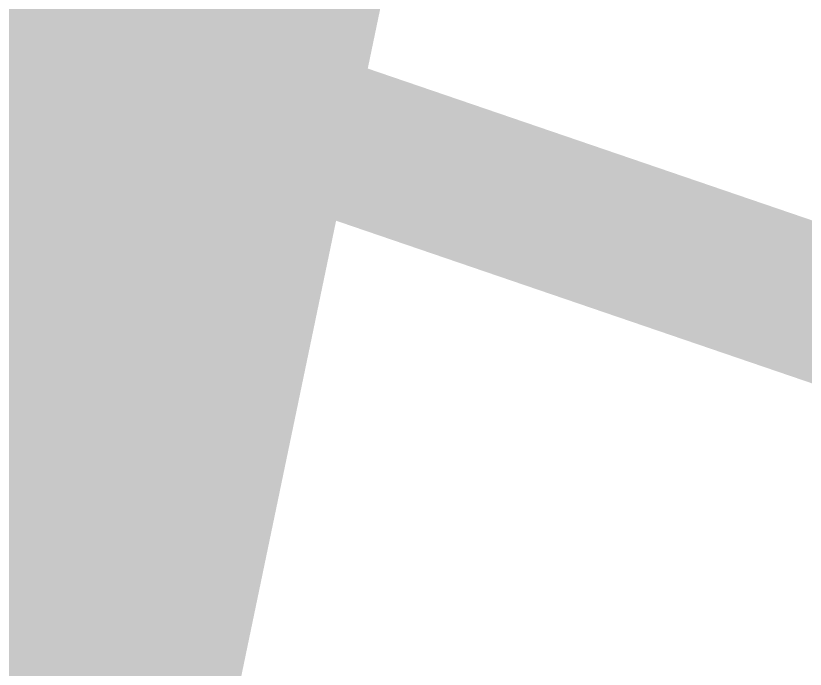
# Model space of a CAD drawing. Header units: metres. Extents: x 326467 to 340077, y 1811030 to 1824953.
# Drawn here: x 329610.292 to 329613.393, y 1813019.784 to 1813022.353 of the extents above; entities that cross this region are included whole.
import ezdxf

# ---------------------------------------------------------------- set-up
doc = ezdxf.new("R2010")
doc.units = ezdxf.units.M
doc.header["$MEASUREMENT"] = 0
for name, color, linetype in [('CRZ LINE FOR RIVER OR CREEK', 84, 'Continuous'), ('MANGROOVE', 112, 'Continuous'), ('NDZ-200M FROM CRZ', 30, 'Continuous'), ('SURVEY PLOT BOUNDARY', 35, 'Continuous')]:
    doc.layers.add(name, color=color, linetype=linetype)

# ---------------------------------------------------------------- blocks, each defined once
blk = doc.blocks.new('16')
at = {"layer": 'CRZ LINE FOR RIVER OR CREEK', "ltscale": 0.1, "const_width": 3.0321, "flags": 128}
blk.add_lwpolyline([(329553.7488, 1812890.105), (329595.2096, 1812950.4347), (329612.0033, 1813031.1715), (329648.9468, 1813103.666), (329708.4457, 1813180.7714), (329759.0284, 1813224.1159), (329775.5726, 1813272.5081), (329790.4542, 1813367.4111), (329809.16, 1813433.9815)], dxfattribs=at)
at = {"layer": 'MANGROOVE', "const_width": 3.0321, "flags": 128}
blk.add_lwpolyline([(329441.8047, 1812747.0033), (329495.3185, 1812826.4453), (329509.2523, 1812862.8493), (329546.7995, 1812893.7224), (329583.672, 1812941.1634), (329604.7673, 1813003.1012), (329619.4276, 1813062.8097), (329615.6965, 1813084.3146), (329601.8899, 1813099.1679), (329589.2356, 1813119.0206), (329582.7063, 1813138.826), (329570.5705, 1813150.8606), (329568.4413, 1813148.7637), (329539.9883, 1813128.7667), (329527.7986, 1813120.7741), (329515.5465, 1813104.6954), (329503.232, 1813080.5306), (329490.824, 1813044.2365), (329474.3734, 1813007.9736), (329445.7333, 1812963.7182), (329380.3367, 1812871.2266), (329306.8242, 1812774.7543)], dxfattribs=at)
at = {"layer": 'NDZ-200M FROM CRZ', "const_width": 3.0321, "flags": 128}
blk.add_lwpolyline([(328500.1042, 1812715.8481), (328586.46, 1812675.1869), (328687.3649, 1812654.1917), (328814.7943, 1812626.2937), (328896.9786, 1812575.7512), (329009.8235, 1812530.404), (329088.6041, 1812523.7311), (329177.6468, 1812537.1956), (329273.3183, 1812592.8349), (329399.3009, 1812709.3477), (329470.4714, 1812762.2722), (329553.7488, 1812890.105), (329595.2096, 1812950.4347), (329612.0033, 1813031.1715), (329648.9468, 1813103.666), (329700.3755, 1813170.313), (329708.4457, 1813180.7714), (329759.0284, 1813224.1159), (329775.5726, 1813272.5081), (329790.4542, 1813367.4111), (329809.16, 1813433.9815)], dxfattribs=at)
at = {"layer": 'SURVEY PLOT BOUNDARY', "lineweight": 18, "const_width": 0.6064}
for points in [[(329776.6199, 1812884.3418), (329764.3678, 1812868.2631), (329760.3254, 1812868.2943), (329748.2604, 1812876.474), (329748.4476, 1812900.7325), (329720.369, 1812929.2523), (329700.2505, 1812941.5375), (329700.4689, 1812969.8391), (329660.3253, 1813006.5387), (329619.9946, 1813018.9799), (329607.8985, 1813023.1165), (329620.4626, 1813079.6259), (329685.7343, 1813155.9452), (329717.9801, 1813143.5664), (329762.0413, 1813090.6634), (329773.5446, 1813009.7083), (329785.4223, 1812977.2702), (329797.1128, 1812920.5735), (329784.8919, 1812908.5379), (329772.7646, 1812908.6314), (329764.555, 1812892.5215)], [(329525.8642, 1812870.1036), (329558.7029, 1812934.5432), (329575.0286, 1812954.6338), (329587.4055, 1812986.8848), (329607.8985, 1813023.1165), (329619.9946, 1813018.9799), (329660.3253, 1813006.5387), (329700.4689, 1812969.8391), (329700.2505, 1812941.5375), (329720.369, 1812929.2523), (329675.4966, 1812877.0355), (329659.327, 1812877.1603), (329647.0436, 1812857.0385), (329610.4434, 1812829.0178), (329586.2199, 1812833.248), (329562.1838, 1812861.7367)]]:
    blk.add_lwpolyline(points, close=True, dxfattribs=at)

msp = doc.modelspace()

# ---------------------------------------------------------------- block references
msp.add_blockref('16', (0, 0))

doc.saveas('drawing.dxf')
